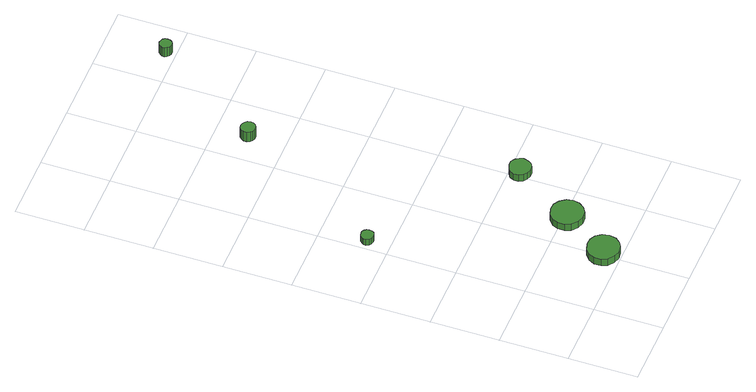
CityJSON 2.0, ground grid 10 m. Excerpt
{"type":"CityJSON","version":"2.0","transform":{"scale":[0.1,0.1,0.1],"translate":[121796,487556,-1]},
"CityObjects":{
"tree1":{"type":"SolitaryVegetationObject","attributes":{"function":"something"},"geometry":[{"type":"MultiSurface","lod":"1","boundaries":[[[0,1,2,3,4,5,6,7,8,9,10,11,12,13,14]],[[15,16,17,18,19,20,21,22,23,24,25,26,27,28,29]],[[0,29,28,1]],[[1,28,27,2]],[[2,27,26,3]],[[3,26,25,4]],[[4,25,24,5]],[[5,24,23,6]],[[6,23,22,7]],[[7,22,21,8]],[[8,21,20,9]],[[9,20,19,10]],[[10,19,18,11]],[[11,18,17,12]],[[12,17,16,13]],[[13,16,15,14]],[[14,15,29,0]]]}]},
"tree2":{"type":"SolitaryVegetationObject","attributes":{"function":"something"},"geometry":[{"type":"MultiSurface","lod":"1","boundaries":[[[30,31,32,33,34,35,36,37,38,39,40,41,42,43,44]],[[45,46,47,48,49,50,51,52,53,54,55,56,57,58,59]],[[30,59,58,31]],[[31,58,57,32]],[[32,57,56,33]],[[33,56,55,34]],[[34,55,54,35]],[[35,54,53,36]],[[36,53,52,37]],[[37,52,51,38]],[[38,51,50,39]],[[39,50,49,40]],[[40,49,48,41]],[[41,48,47,42]],[[42,47,46,43]],[[43,46,45,44]],[[44,45,59,30]]]}]},
"tree3":{"type":"SolitaryVegetationObject","attributes":{"function":"something"},"geometry":[{"type":"MultiSurface","lod":"1","boundaries":[[[60,61,62,63,64,65,66,67,68,69,70,71,72,73,74]],[[75,76,77,78,79,80,81,82,83,84,85,86,87,88,89]],[[60,89,88,61]],[[61,88,87,62]],[[62,87,86,63]],[[63,86,85,64]],[[64,85,84,65]],[[65,84,83,66]],[[66,83,82,67]],[[67,82,81,68]],[[68,81,80,69]],[[69,80,79,70]],[[70,79,78,71]],[[71,78,77,72]],[[72,77,76,73]],[[73,76,75,74]],[[74,75,89,60]]]}]},
"tree4":{"type":"SolitaryVegetationObject","attributes":{"function":"something"},"geometry":[{"type":"MultiSurface","lod":"1","boundaries":[[[90,91,92,93,94,95,96,97,98,99,100,101,102,103,104]],[[105,106,107,108,109,110,111,112,113,114,115,116,117,118,119]],[[90,119,118,91]],[[91,118,117,92]],[[92,117,116,93]],[[93,116,115,94]],[[94,115,114,95]],[[95,114,113,96]],[[96,113,112,97]],[[97,112,111,98]],[[98,111,110,99]],[[99,110,109,100]],[[100,109,108,101]],[[101,108,107,102]],[[102,107,106,103]],[[103,106,105,104]],[[104,105,119,90]]]}]},
"tree5":{"type":"SolitaryVegetationObject","attributes":{"function":"something"},"geometry":[{"type":"MultiSurface","lod":"1","boundaries":[[[120,121,122,123,124,125,126,127,128,129,130,131,132,133,134]],[[135,136,137,138,139,140,141,142,143,144,145,146,147,148,149]],[[120,149,148,121]],[[121,148,147,122]],[[122,147,146,123]],[[123,146,145,124]],[[124,145,144,125]],[[125,144,143,126]],[[126,143,142,127]],[[127,142,141,128]],[[128,141,140,129]],[[129,140,139,130]],[[130,139,138,131]],[[131,138,137,132]],[[132,137,136,133]],[[133,136,135,134]],[[134,135,149,120]]]}]},
"tree6":{"type":"SolitaryVegetationObject","attributes":{"function":"something"},"geometry":[{"type":"MultiSurface","lod":"1","boundaries":[[[150,151,152,153,154,155,156,157,158,159,160,161,162,163,164]],[[165,166,167,168,169,170,171,172,173,174,175,176,177,178,179]],[[150,179,178,151]],[[151,178,177,152]],[[152,177,176,153]],[[153,176,175,154]],[[154,175,174,155]],[[155,174,173,156]],[[156,173,172,157]],[[157,172,171,158]],[[158,171,170,159]],[[159,170,169,160]],[[160,169,168,161]],[[161,168,167,162]],[[162,167,166,163]],[[163,166,165,164]],[[164,165,179,150]]]}]}
},
"vertices":[
[128,26,19],[126,36,19],[120,44,19],[112,48,19],[102,49,19],[93,46,19],[85,40,19],[81,31,19],[81,21,19],[85,12,19],[93,6,19],[102,3,19],[112,4,19],[120,9,19],[126,16,19],[126,16,7],[120,9,7],[112,4,7],[102,3,7],[93,6,7],[85,12,7],[81,21,7],[81,31,7],[85,40,7],[93,46,7],[102,49,7],[112,48,7],[120,44,7],[126,36,7],[128,26,7],
[24,334,19],[23,338,19],[21,341,19],[17,343,19],[14,343,19],[10,342,19],[7,339,19],[5,336,19],[5,332,19],[7,328,19],[10,326,19],[14,325,19],[17,325,19],[21,327,19],[23,330,19],[23,330,8],[21,327,8],[17,325,8],[14,325,8],[10,326,8],[7,328,8],[5,332,8],[5,336,8],[7,339,8],[10,342,8],[14,343,8],[17,343,8],[21,341,8],[23,338,8],[24,334,8],
[174,96,18],[172,105,18],[166,113,18],[158,118,18],[148,119,18],[139,116,18],[131,110,18],[127,101,18],[127,91,18],[131,82,18],[139,75,18],[148,72,18],[158,73,18],[166,78,18],[172,86,18],[172,86,6],[166,78,6],[158,73,6],[148,72,6],[139,75,6],[131,82,6],[127,91,6],[127,101,6],[131,110,6],[139,116,6],[148,119,6],[158,118,6],[166,113,6],[172,105,6],[174,96,6],
[225,186,18],[223,192,18],[220,197,18],[214,201,18],[207,201,18],[201,199,18],[196,195,18],[193,189,18],[193,182,18],[196,176,18],[201,172,18],[207,170,18],[214,170,18],[220,174,18],[223,179,18],[223,179,6],[220,174,6],[214,170,6],[207,170,6],[201,172,6],[196,176,6],[193,182,6],[193,189,6],[196,195,6],[201,199,6],[207,201,6],[214,201,6],[220,197,6],[223,192,6],[225,186,6],
[154,554,26],[153,559,26],[150,562,26],[147,564,26],[142,565,26],[138,564,26],[135,561,26],[133,557,26],[133,552,26],[135,548,26],[138,545,26],[142,544,26],[147,544,26],[150,546,26],[153,550,26],[153,550,8],[150,546,8],[147,544,8],[142,544,8],[138,545,8],[135,548,8],[133,552,8],[133,557,8],[135,561,8],[138,564,8],[142,565,8],[147,564,8],[150,562,8],[153,559,8],[154,554,8],
[263,715,25],[262,719,25],[260,722,25],[257,723,25],[253,724,25],[250,723,25],[247,720,25],[245,717,25],[245,713,25],[247,710,25],[250,707,25],[253,706,25],[257,706,25],[260,708,25],[262,711,25],[262,711,8],[260,708,8],[257,706,8],[253,706,8],[250,707,8],[247,710,8],[245,713,8],[245,717,8],[247,720,8],[250,723,8],[253,724,8],[257,723,8],[260,722,8],[262,719,8],[263,715,8]
]}
